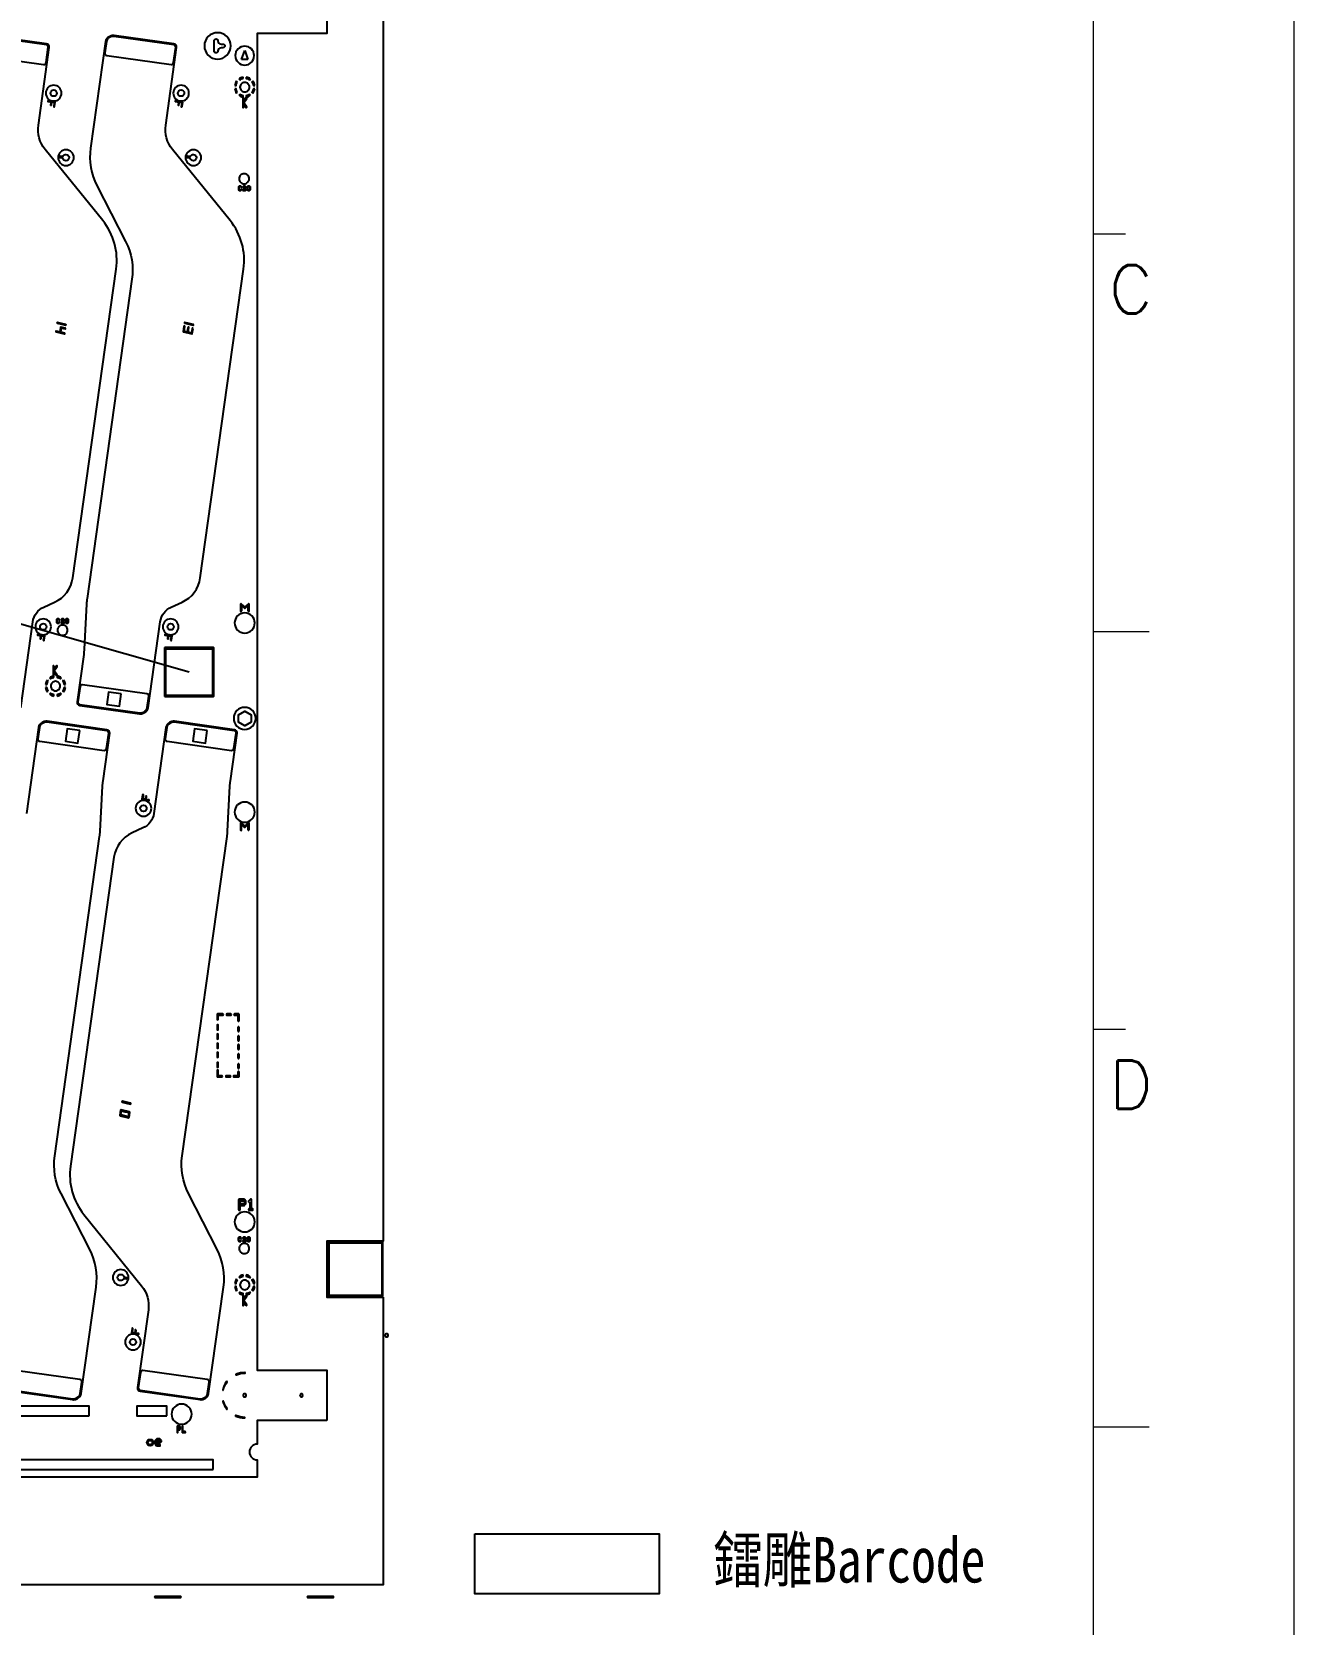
# Model space of a CAD drawing. Header units: millimetres. Extents: x 236 to 1271, y 167 to 899.
# Drawn here: x 1070.7 to 1270.9, y 325.1 to 577.7 of the extents above; entities that cross this region are included whole.
import ezdxf

# ---------------------------------------------------------------- set-up
doc = ezdxf.new("R2010")
doc.units = ezdxf.units.MM
doc.header["$LTSCALE"] = 23.1
doc.layers.get('0').update_dxf_attribs({"linetype": 'CONTINUOUS'})
doc.layers.add('0PAPERF', color=2, linetype='CONTINUOUS', lineweight=0, plot=False)
for name, color, linetype in [('bacode-b_layer2', 4, 'CONTINUOUS'), ('susa-b_layer1', 2, 'CONTINUOUS'), ('備註', 1, 'CONTINUOUS')]:
    doc.layers.add(name, color=color, linetype=linetype)
doc.styles.add('SIMPLEX', font='simplex.shx')
doc.styles.get("Standard").update_dxf_attribs({"font": 'simplex.shx', "width": 0.8})

msp = doc.modelspace()

# ---------------------------------------------------------------- linework, layer by layer
at = {"lineweight": 0}
for p, q in [((1239.08258, 187.3702), (1239.08258, 861.02562)), ((1239.08258, 545.64387), (1244.12869, 545.64387)), ((1239.08258, 482.56752), (1247.91327, 482.56752)), ((1239.08258, 419.49117), (1244.12869, 419.49117)), ((1239.08258, 356.41482), (1247.91327, 356.41482))]:
    msp.add_line(p, q, dxfattribs=at)
for p, q in [((1103.99496, 573.30377), (1104.49496, 574.71798)), ((1104.49496, 574.71798), (1104.99496, 573.30377)), ((1104.99496, 573.30377), (1103.99496, 573.30377)), ((1103.34415, 569.71813), (1103.20071, 569.86157)), ((1104.24496, 570.29837), (1104.24496, 570.50122)), ((1103.20071, 567.98017), (1103.34415, 568.12361)), ((1073.34415, 474.71813), (1073.20071, 474.86157)), ((1074.24496, 475.29837), (1074.24496, 475.50122)), ((1073.20071, 472.98017), (1073.34415, 473.12361)), ((1105.44536, 390.76318), (1105.67913, 390.76318)), ((1103.34415, 379.71813), (1103.20071, 379.86157)), ((1104.24496, 380.29837), (1104.24496, 380.50122)), ((1103.20071, 377.98017), (1103.34415, 378.12361))]:
    msp.add_line(p, q)
for points in [[(1128.49496, 581.22087, 1), (1128.49496, 581.62087), (1126.49496, 581.62087), (1126.49496, 831.42087), (979.69496, 831.42087), (979.69496, 833.42087, 1), (979.29496, 833.42087), (979.29496, 831.42087), (832.49496, 831.42087), (832.49496, 581.62087), (830.49496, 581.62087, 1), (830.49496, 581.22087), (832.49496, 581.22087), (832.49496, 331.42087), (979.29496, 331.42087), (979.29496, 329.42087, 1), (979.69496, 329.42087), (979.69496, 331.42087), (1126.49496, 331.42087), (1126.49496, 376.92087), (1117.54496, 376.92087), (1117.54496, 385.92087), (1126.49496, 385.92087), (1126.49496, 581.22087)], [(1104.31702, 540.06301, 0.207998), (1102.18572, 547.74784), (1093.03848, 559.0441, -0.207969), (1091.9732, 562.88591), (1093.70556, 575.2123, 0.41437), (1093.28016, 575.77713), (1083.77617, 577.11282, 0.147928), (1083.20398, 577.02402), (1082.98346, 576.9177, 0.250656), (1082.42721, 576.15613), (1080.05155, 559.25243, 0.154616), (1081.05664, 553.29641), (1085.6157, 544.40906, -0.154617), (1086.62079, 538.45304), (1079.50135, 487.79554, 0.021814), (1079.41781, 486.92761), (1079.04306, 479.77852, -0.02121), (1078.96289, 478.93437), (1077.90667, 471.41896, 0.414221), (1078.33211, 470.85439), (1087.83585, 469.51872, 0.147966), (1088.40817, 469.60759), (1088.62875, 469.71355, 0.250642), (1089.18506, 470.47538), (1091.10347, 484.12556, -0.256384), (1092.83112, 486.43837), (1094.55292, 487.22232, 0.256388), (1097.43247, 491.07691)], [(1102.29974, 575.45881, 0.414215), (1100.19974, 577.55881, 0.414215), (1098.09974, 575.45881, 0.414215), (1100.19974, 573.35881, 0.414215)], [(1101.04974, 575.15881), (1100.74974, 575.15881, 0.414217), (1100.24974, 574.65881, -1), (1099.64974, 574.65881), (1099.64974, 576.25881, -1), (1100.24974, 576.25881, 0.414217), (1100.74974, 575.75881), (1101.04974, 575.75881, -1)], [(1105.99496, 573.92087, 0.414215), (1104.49496, 575.42087, 0.414215), (1102.99496, 573.92087, 0.414215), (1104.49496, 572.42087, 0.414215)], [(1075.45814, 567.97173, 0.414215), (1074.20814, 569.22173, 0.414215), (1072.95814, 567.97173, 0.414215), (1074.20814, 566.72173, 0.414215)], [(1074.70814, 567.97173, -0.414217), (1074.20814, 567.47173, -0.414217), (1073.70814, 567.97173, -0.414217), (1074.20814, 568.47173, -0.414217)], [(1095.65814, 567.97173, 0.414215), (1094.40814, 569.22173, 0.414215), (1093.15814, 567.97173, 0.414215), (1094.40814, 566.72173, 0.414215)], [(1094.90814, 567.97173, -0.414217), (1094.40814, 567.47173, -0.414217), (1093.90814, 567.97173, -0.414217), (1094.40814, 568.47173, -0.414217)], [(1105.24496, 568.92087, 0.414216), (1104.49496, 569.67087, 0.414216), (1103.74496, 568.92087, 0.414216), (1104.49496, 568.17087, 0.414216)], [(1074.45852, 566.53979, 0.41424), (1074.39469, 566.6245), (1073.36179, 566.76966, 1), (1073.34092, 566.62112), (1073.7831, 566.55898), (1073.72095, 566.1168, 1), (1073.86949, 566.09593), (1073.93164, 566.5381), (1074.29955, 566.4864), (1074.21321, 565.87207, 1), (1074.36175, 565.85119)], [(1094.65852, 566.53979, 0.41424), (1094.59469, 566.6245), (1093.56179, 566.76966, 1), (1093.54092, 566.62112), (1093.9831, 566.55898), (1093.92095, 566.1168, 1), (1094.06949, 566.09593), (1094.13164, 566.5381), (1094.49955, 566.4864), (1094.41321, 565.87207, 1), (1094.56175, 565.85119)], [(1077.40516, 557.73882, 0.414215), (1076.15516, 558.98882, 0.414215), (1074.90516, 557.73882, 0.414215), (1076.15516, 556.48882, 0.414215)], [(1076.65516, 557.73882, -0.414217), (1076.15516, 557.23882, -0.366656), (1075.66196, 557.65666), (1075.1924, 557.72265), (1075.23415, 558.01973), (1075.70371, 557.95374, -0.289315), (1076.15516, 558.23882, -0.414217)], [(1097.60516, 557.73882, 0.414215), (1096.35516, 558.98882, 0.414215), (1095.10516, 557.73882, 0.414215), (1096.35516, 556.48882, 0.414215)], [(1096.85516, 557.73882, -0.414217), (1096.35516, 557.23882, -0.366656), (1095.86196, 557.65666), (1095.3924, 557.72265), (1095.43415, 558.01973), (1095.90371, 557.95374, -0.289315), (1096.35516, 558.23882, -0.414217)], [(1103.97765, 552.65031, 1), (1103.90694, 552.72102), (1103.82225, 552.63632), (1103.66499, 552.63632), (1103.59494, 552.70637), (1103.59494, 553.0623), (1103.66499, 553.13235), (1103.82225, 553.13235), (1103.90694, 553.04766, 1), (1103.97765, 553.11837), (1103.87847, 553.21755, 0.200121), (1103.84296, 553.23235), (1103.64428, 553.23235, 0.200121), (1103.60877, 553.21755), (1103.50974, 553.11852, 0.200121), (1103.49494, 553.08301), (1103.49494, 552.68566, 0.200121), (1103.50974, 552.65015), (1103.60877, 552.55112, 0.200121), (1103.64428, 552.53632), (1103.84296, 552.53632, 0.200121), (1103.87847, 552.55112)], [(1105.20002, 554.38727, 0.414216), (1104.40002, 555.18727, 0.414216), (1103.60002, 554.38727, 0.414216), (1104.40002, 553.58727, 0.414216)], [(1105.39229, 552.68566), (1105.39229, 553.08301, 0.200121), (1105.37749, 553.11852), (1105.27847, 553.21755, 0.200121), (1105.24296, 553.23235), (1105.04428, 553.23235, 0.200121), (1105.00877, 553.21755), (1104.90974, 553.11852, 0.200121), (1104.89494, 553.08301), (1104.89494, 552.68566, 0.200121), (1104.90974, 552.65015), (1105.00877, 552.55112, 0.200121), (1105.04428, 552.53632), (1105.24296, 552.53632, 0.200121), (1105.27847, 552.55112), (1105.37749, 552.65015, 0.200121)], [(1076.04106, 530.70996), (1075.3876, 530.86814, 0.444113), (1075.29566, 530.80545), (1075.1952, 530.09067), (1074.62215, 530.22938, 1), (1074.58686, 530.08359), (1075.89377, 529.76724, 1), (1075.92906, 529.91303), (1075.34169, 530.05521), (1075.43272, 530.70288), (1076.00577, 530.56417, 1)], [(1076.1225, 531.28949), (1075.46905, 531.44767), (1074.8156, 531.60585, 1), (1074.78031, 531.46006), (1075.43376, 531.30188), (1076.08721, 531.1437, 1)], [(1096.29768, 530.62663, 1), (1096.14914, 530.6475), (1096.04865, 529.93249), (1095.54169, 530.05521), (1095.64423, 530.7848, 1), (1095.49569, 530.80568), (1095.3952, 530.09067), (1094.88824, 530.21339), (1094.99078, 530.94298, 1), (1094.84224, 530.96385), (1094.73027, 530.16715, 0.386732), (1094.78686, 530.08359), (1096.09377, 529.76724, 0.444113), (1096.18571, 529.82992)], [(1096.3225, 531.28949), (1095.66905, 531.44767), (1095.0156, 531.60585, 1), (1094.98031, 531.46006), (1095.63376, 531.30188), (1096.28721, 531.1437, 1)], [(1106.09496, 483.92087, 0.414215), (1104.49496, 485.52087, 0.414215), (1102.89496, 483.92087, 0.414215), (1104.49496, 482.32087, 0.414215)], [(1073.79885, 483.31763, 0.414215), (1072.54885, 484.56763, 0.414215), (1071.29885, 483.31763, 0.414215), (1072.54885, 482.06763, 0.414215)], [(1073.04885, 483.31763, -0.414217), (1072.54885, 482.81763, -0.414217), (1072.04885, 483.31763, -0.414217), (1072.54885, 483.81763, -0.414217)], [(1075.14606, 484.01315, 1), (1075.07535, 484.08386), (1074.99066, 483.99917), (1074.8334, 483.99917), (1074.76335, 484.06922), (1074.76335, 484.42515), (1074.8334, 484.4952), (1074.99066, 484.4952), (1075.07535, 484.4105, 1), (1075.14606, 484.48121), (1075.04688, 484.5804, 0.200121), (1075.01137, 484.5952), (1074.81269, 484.5952, 0.200121), (1074.77718, 484.5804), (1074.67815, 484.48137, 0.200121), (1074.66335, 484.44586), (1074.66335, 484.04851, 0.200121), (1074.67815, 484.013), (1074.77718, 483.91397, 0.200121), (1074.81269, 483.89917), (1075.01137, 483.89917, 0.200121), (1075.04688, 483.91397)], [(1076.41728, 482.78253, 0.414216), (1075.61728, 483.58253, 0.414216), (1074.81728, 482.78253, 0.414216), (1075.61728, 481.98253, 0.414216)], [(1076.5607, 484.04851), (1076.5607, 484.44586, 0.200121), (1076.5459, 484.48137), (1076.44688, 484.5804, 0.200121), (1076.41137, 484.5952), (1076.21269, 484.5952, 0.200121), (1076.17718, 484.5804), (1076.07815, 484.48137, 0.200121), (1076.06335, 484.44586), (1076.06335, 484.04851, 0.200121), (1076.07815, 484.013), (1076.17718, 483.91397, 0.200121), (1076.21269, 483.89917), (1076.41137, 483.89917, 0.200121), (1076.44688, 483.91397), (1076.5459, 484.013, 0.200121)], [(1093.99885, 483.31763, 0.414215), (1092.74885, 484.56763, 0.414215), (1091.49885, 483.31763, 0.414215), (1092.74885, 482.06763, 0.414215)], [(1093.24885, 483.31763, -0.414217), (1092.74885, 482.81763, -0.414217), (1092.24885, 483.31763, -0.414217), (1092.74885, 483.81763, -0.414217)], [(1072.79924, 481.8857, 0.41424), (1072.73541, 481.97041), (1071.70251, 482.11557, 1), (1071.68163, 481.96703), (1072.12381, 481.90489), (1072.06167, 481.46271, 1), (1072.21021, 481.44183), (1072.27235, 481.88401), (1072.64026, 481.8323), (1072.55392, 481.21798, 1), (1072.70246, 481.1971)], [(1099.58153, 472.3411), (1099.58153, 479.9411, 0.414228), (1099.48153, 480.0411), (1091.88153, 480.0411, 0.414228), (1091.78153, 479.9411), (1091.78153, 472.3411, 0.414228), (1091.88153, 472.2411), (1099.48153, 472.2411, 0.414228)], [(1092.99924, 481.8857, 0.41424), (1092.93541, 481.97041), (1091.90251, 482.11557, 1), (1091.88163, 481.96703), (1092.32381, 481.90489), (1092.26167, 481.46271, 1), (1092.41021, 481.44183), (1092.47235, 481.88401), (1092.84026, 481.8323), (1092.75392, 481.21798, 1), (1092.90246, 481.1971)], [(1075.24496, 473.92087, 0.414216), (1074.49496, 474.67087, 0.414216), (1073.74496, 473.92087, 0.414216), (1074.49496, 473.17087, 0.414216)], [(1106.24496, 468.78087, 0.414215), (1104.49496, 470.53087, 0.414215), (1102.74496, 468.78087, 0.414215), (1104.49496, 467.03087, 0.414215)], [(1103.28325, 466.42278, 0.414221), (1102.85781, 466.98736), (1093.35408, 468.32302, 0.147966), (1092.78175, 468.23415), (1092.56117, 468.12819, 0.250642), (1092.00486, 467.36636), (1090.08645, 453.71618, -0.256384), (1088.3588, 451.40337), (1086.63701, 450.61943, 0.256388), (1083.75745, 446.76483), (1076.87291, 397.77873, 0.207998), (1079.0042, 390.0939), (1088.15145, 378.79764, -0.207969), (1089.21672, 374.95583), (1087.48436, 362.62945, 0.41437), (1087.90976, 362.06462), (1097.41375, 360.72892, 0.147928), (1097.98594, 360.81773), (1098.20646, 360.92405, 0.250656), (1098.76272, 361.68562), (1101.13838, 378.58931, 0.154616), (1100.13329, 384.54533), (1095.57422, 393.43268, -0.154617), (1094.56913, 399.38871), (1101.68858, 450.0462, 0.021814), (1101.77211, 450.91413), (1102.14686, 458.06322, -0.02121), (1102.22703, 458.90737)], [(1089.69107, 454.52411, 0.414215), (1088.44107, 455.77411, 0.414215), (1087.19107, 454.52411, 0.414215), (1088.44107, 453.27411, 0.414215)], [(1088.94107, 454.52411, -0.414217), (1088.44107, 454.02411, -0.414217), (1087.94107, 454.52411, -0.414217), (1088.44107, 455.02411, -0.414217)], [(1089.30829, 455.87471), (1088.86611, 455.93686), (1088.92826, 456.37903, 1), (1088.77972, 456.39991), (1088.71757, 455.95773), (1088.34966, 456.00944), (1088.436, 456.62377, 1), (1088.28746, 456.64464), (1088.19068, 455.95604, 0.41424), (1088.25452, 455.87134), (1089.28741, 455.72617, 1)], [(1106.09496, 453.92087, 0.414215), (1104.49496, 455.52087, 0.414215), (1102.89496, 453.92087, 0.414215), (1104.49496, 452.32087, 0.414215)], [(1101.013, 421.7078, 1), (1101.013, 421.9078), (1100.20776, 421.9078, 0.414228), (1100.10776, 421.8078), (1100.10776, 421.07536, 1), (1100.30776, 421.07536), (1100.30776, 421.7078)], [(1102.29611, 421.7078, 1), (1102.29611, 421.9078), (1101.69611, 421.9078, 1), (1101.69611, 421.7078)], [(1103.60776, 420.84223), (1103.60776, 421.8078, 0.414228), (1103.50776, 421.9078), (1102.87226, 421.9078, 1), (1102.87226, 421.7078), (1103.40776, 421.7078), (1103.40776, 420.84223, 1)], [(1100.30776, 419.46637), (1100.30776, 420.08437, 1), (1100.10776, 420.08437), (1100.10776, 419.46637, 1)], [(1103.60776, 419.19413), (1103.60776, 419.81213, 1), (1103.40776, 419.81213), (1103.40776, 419.19413, 1)], [(1100.30776, 418.01237), (1100.30776, 418.63037, 1), (1100.10776, 418.63037), (1100.10776, 418.01237, 1)], [(1100.30776, 416.55382), (1100.30776, 417.17182, 1), (1100.10776, 417.17182), (1100.10776, 416.55382, 1)], [(1103.60776, 417.74013), (1103.60776, 418.35813, 1), (1103.40776, 418.35813), (1103.40776, 417.74013, 1)], [(1103.60776, 416.35541), (1103.60776, 416.97341, 1), (1103.40776, 416.97341), (1103.40776, 416.35541, 1)], [(1100.30776, 415.10403), (1100.30776, 415.72203, 1), (1100.10776, 415.72203), (1100.10776, 415.10403, 1)], [(1100.30776, 413.51302), (1100.30776, 414.13102, 1), (1100.10776, 414.13102), (1100.10776, 413.51302, 1)], [(1103.60776, 414.90831), (1103.60776, 415.52631, 1), (1103.40776, 415.52631), (1103.40776, 414.90831, 1)], [(1100.8675, 411.9078, 1), (1100.8675, 412.1078), (1100.30776, 412.1078), (1100.30776, 412.8957, 1), (1100.10776, 412.8957), (1100.10776, 412.0078, 0.414228), (1100.20776, 411.9078)], [(1102.17978, 411.9078, 1), (1102.17978, 412.1078), (1101.57978, 412.1078, 1), (1101.57978, 411.9078)], [(1103.60776, 412.0078), (1103.60776, 412.69587, 1), (1103.40776, 412.69587), (1103.40776, 412.1078), (1102.79142, 412.1078, 1), (1102.79142, 411.9078), (1103.50776, 411.9078, 0.414228)], [(1103.60776, 413.32603), (1103.60776, 413.94403, 1), (1103.40776, 413.94403), (1103.40776, 413.32603, 1)], [(1086.26621, 406.29813, 0.386732), (1086.20961, 406.38169), (1084.9027, 406.69805, 0.444113), (1084.81075, 406.63536), (1084.69881, 405.83888, 0.386732), (1084.75541, 405.75532), (1086.06232, 405.43896, 0.444113), (1086.15427, 405.50165)], [(1086.40307, 407.75817), (1085.74961, 407.91634), (1085.09615, 408.07452, 1), (1085.06086, 407.92873), (1085.71432, 407.77055), (1086.36778, 407.61238, 1)], [(1106.09496, 388.92087, 0.414215), (1104.49496, 390.52087, 0.414215), (1102.89496, 388.92087, 0.414215), (1104.49496, 387.32087, 0.414215)], [(1103.95427, 385.93367, 1), (1103.88356, 386.00438), (1103.79886, 385.91969), (1103.64161, 385.91969), (1103.57156, 385.98974), (1103.57156, 386.34567), (1103.64161, 386.41571), (1103.79886, 386.41571), (1103.88356, 386.33102, 1), (1103.95427, 386.40173), (1103.85508, 386.50091, 0.200121), (1103.81957, 386.51571), (1103.6209, 386.51571, 0.200121), (1103.58539, 386.50091), (1103.48636, 386.40189, 0.200121), (1103.47156, 386.36638), (1103.47156, 385.96903, 0.200121), (1103.48636, 385.93352), (1103.58539, 385.83449, 0.200121), (1103.6209, 385.81969), (1103.81957, 385.81969, 0.200121), (1103.85508, 385.83449)], [(1105.36891, 385.96903), (1105.36891, 386.36638, 0.200121), (1105.35411, 386.40189), (1105.25508, 386.50091, 0.200121), (1105.21957, 386.51571), (1105.0209, 386.51571, 0.200121), (1104.98539, 386.50091), (1104.88636, 386.40189, 0.200121), (1104.87156, 386.36638), (1104.87156, 385.96903, 0.200121), (1104.88636, 385.93352), (1104.98539, 385.83449, 0.200121), (1105.0209, 385.81969), (1105.21957, 385.81969, 0.200121), (1105.25508, 385.83449), (1105.35411, 385.93352, 0.200121)], [(1105.22548, 384.70304, 0.414216), (1104.42548, 385.50304, 0.414216), (1103.62548, 384.70304, 0.414216), (1104.42548, 383.90304, 0.414216)], [(1126.37116, 377.17163), (1126.37116, 385.66862, 0.120555), (1126.36256, 385.70379, 0.288693), (1126.29384, 385.74707), (1117.79538, 385.74707, 0.354713), (1117.72082, 385.68657, 0.058386), (1117.71876, 385.66899), (1117.71876, 377.17832, 0.443221), (1117.7946, 377.09467), (1126.28714, 377.09467, 0.03721), (1126.29836, 377.0955, 0.401225)], [(1086.08476, 380.10292, 0.414215), (1084.83476, 381.35292, 0.414215), (1083.58476, 380.10292, 0.414215), (1084.83476, 378.85292, 0.414215)], [(1085.79752, 380.11909), (1085.75577, 379.82201), (1085.28621, 379.888, -0.289315), (1084.83476, 379.60292, -0.414217), (1084.33476, 380.10292, -0.414217), (1084.83476, 380.60292, -0.366656), (1085.32797, 380.18508)], [(1105.24496, 378.92087, 0.414216), (1104.49496, 379.67087, 0.414216), (1103.74496, 378.92087, 0.414216), (1104.49496, 378.17087, 0.414216)], [(1087.649, 371.22062), (1087.20683, 371.28276), (1087.26897, 371.72494, 1), (1087.12043, 371.74582), (1087.05829, 371.30364), (1086.69038, 371.35535), (1086.77672, 371.96967, 1), (1086.62818, 371.99055), (1086.5314, 371.30195, 0.41424), (1086.59523, 371.21724), (1087.62813, 371.07208, 1)], [(1088.03178, 369.87002, 0.414215), (1086.78178, 371.12002, 0.414215), (1085.53178, 369.87002, 0.414215), (1086.78178, 368.62002, 0.414215)], [(1087.28178, 369.87002, -0.414217), (1086.78178, 369.37002, -0.414217), (1086.28178, 369.87002, -0.414217), (1086.78178, 370.37002, -0.414217)], [(1127.24496, 370.92087, 0.414222), (1126.99496, 371.17087, 0.414222), (1126.74496, 370.92087, 0.414222), (1126.99496, 370.67087, 0.414222)], [(1104.74496, 361.42087, 0.414222), (1104.49496, 361.67087, 0.414222), (1104.24496, 361.42087, 0.414222), (1104.49496, 361.17087, 0.414222)], [(1113.74496, 361.42087, 0.414222), (1113.49496, 361.67087, 0.414222), (1113.24496, 361.42087, 0.414222), (1113.49496, 361.17087, 0.414222)], [(1096.09496, 358.42087, 0.414215), (1094.49496, 360.02087, 0.414215), (1092.89496, 358.42087, 0.414215), (1094.49496, 356.82087, 0.414215)], [(1101.70767, 359.30404, -0.092395), (1101.13224, 360.45027, 1), (1101.03616, 360.42254, 0.092395), (1101.62803, 359.24356, 1)], [(1095.07512, 355.51299, 1), (1095.07512, 355.65299), (1094.70803, 355.65299), (1094.70803, 356.43729, 1), (1094.56803, 356.43729), (1094.56803, 355.58299, 0.414239), (1094.63803, 355.51299)], [(1099.49496, 349.67087), (1099.49496, 351.17087), (860.1564, 351.17087, 0.182679), (859.49496, 351.42087, 0.414216), (858.49496, 350.42087, 0.414216), (859.49496, 349.42087, 0.182679), (860.1564, 349.67087)], [(1094.29496, 329.32087, 1), (1094.29496, 329.52087), (1090.29497, 329.52087, 1), (1090.29497, 329.32087)], [(1118.49496, 329.32087, 1), (1118.49496, 329.52087), (1114.49497, 329.52087, 1), (1114.49497, 329.32087)]]:
    msp.add_lwpolyline(points, format="xyb", close=True)
for points in [[(1106.49496, 729.66498), (1106.49496, 585.42087), (1117.49496, 585.42087), (1117.49496, 577.42087), (1106.49496, 577.42087), (1106.49496, 504.43965)], [(1106.49496, 504.43965), (1106.49496, 488.29665), (1106.49496, 365.42087), (1117.49496, 365.42087), (1117.49496, 357.42087)]]:
    msp.add_lwpolyline(points)
for points in [[(1117.49496, 357.42087), (1106.49496, 357.42087), (1106.49496, 353.67087, 0.414215), (1105.24496, 352.42087, 0.414215), (1106.49496, 351.17087), (1106.49496, 348.42087), (852.49496, 348.42087), (852.49496, 351.17087, 0.414215), (853.74496, 352.42087, 0.414215), (852.49496, 353.67087), (852.49496, 379.42087), (841.49496, 379.42087), (841.49496, 387.42087), (852.49496, 387.42087), (852.49496, 468.78087), (852.49496, 577.42087), (841.49496, 577.42087), (841.49496, 585.42087)], [(1068.98506, 470.47538), (1070.90347, 484.12556, -0.256384), (1072.63112, 486.43837), (1074.35292, 487.22232, 0.256388), (1077.23247, 491.07691), (1084.11702, 540.06301, 0.207998), (1081.98572, 547.74784), (1072.83848, 559.0441, -0.207969), (1071.7732, 562.88591), (1073.50556, 575.2123, 0.41437), (1073.08016, 575.77713), (1063.57617, 577.11282, 0.147928)], [(1102.91461, 569.17087), (1103.11746, 569.17087, -0.106992), (1103.34415, 569.71813)], [(1103.34415, 568.12361, -0.106993), (1103.11746, 568.67087), (1102.91461, 568.67087)], [(1103.55426, 570.21512), (1103.6977, 570.07169, -0.106991), (1104.24496, 570.29837)], [(1104.74496, 570.50122), (1104.74496, 570.29837, -0.106992), (1105.29222, 570.07169), (1105.43566, 570.21512)], [(1105.78921, 569.86157), (1105.64578, 569.71813, -0.106991), (1105.87246, 569.17087), (1106.07531, 569.17087)], [(1106.07531, 568.67087), (1105.87246, 568.67087, -0.106992), (1105.64578, 568.12361), (1105.78921, 567.98017)], [(1104.24496, 567.34052), (1104.24496, 567.54337, -0.106992), (1103.6977, 567.77006), (1103.55427, 567.62662)], [(1104.32367, 566.69707), (1104.32367, 567.17641, 1), (1104.17367, 567.17641), (1104.17367, 565.73602, 1), (1104.32367, 565.73602), (1104.32367, 566.21536)], [(1104.8071, 565.7786), (1104.33978, 566.45621), (1104.8071, 567.13383, 1), (1104.68362, 567.21899), (1104.32367, 566.69707)], [(1104.32367, 566.21536), (1104.68362, 565.69344, 1), (1104.8071, 565.7786)], [(1105.43566, 567.62662), (1105.29222, 567.77006, -0.106991), (1104.74496, 567.54337), (1104.74496, 567.34052)], [(1104.69229, 552.98367), (1104.69229, 553.08301, 0.200121), (1104.67749, 553.11852), (1104.57847, 553.21755, 0.200121), (1104.54296, 553.23235), (1104.34428, 553.23235, 0.200121), (1104.30877, 553.21755), (1104.20959, 553.11837, 1), (1104.2803, 553.04766), (1104.36499, 553.13235), (1104.52225, 553.13235), (1104.59229, 553.0623), (1104.59229, 553.00438), (1104.52225, 552.93434), (1104.44362, 552.93434, 0.251052), (1104.40199, 552.91204), (1104.20336, 552.61409, 0.599342), (1104.24494, 552.53632), (1104.64229, 552.53632, 1), (1104.64229, 552.63632), (1104.33837, 552.63632)], [(1104.33837, 552.63632), (1104.47038, 552.83434), (1104.54296, 552.83434, 0.200121), (1104.57847, 552.84914), (1104.67749, 552.94816, 0.200121), (1104.69229, 552.98367)], [(1105.20595, 485.85656), (1105.20595, 486.84994, 0.63678), (1105.04174, 486.9266), (1104.50992, 486.48342), (1103.97811, 486.9266, 0.63678), (1103.8139, 486.84994), (1103.8139, 485.85656, 1), (1104.0139, 485.85656), (1104.0139, 486.63643)], [(1104.0139, 486.63643), (1104.44591, 486.27642, 0.362064), (1104.57394, 486.27642), (1105.00595, 486.63643)], [(1105.00595, 486.63643), (1105.00595, 485.85656, 1), (1105.20595, 485.85656)], [(1075.8607, 484.34652), (1075.8607, 484.44586, 0.200121), (1075.8459, 484.48137), (1075.74688, 484.5804, 0.200121), (1075.71137, 484.5952), (1075.51269, 484.5952, 0.200121), (1075.47718, 484.5804), (1075.378, 484.48121, 1), (1075.44871, 484.4105), (1075.5334, 484.4952), (1075.69066, 484.4952), (1075.7607, 484.42515), (1075.7607, 484.36723), (1075.69066, 484.29718), (1075.61203, 484.29718, 0.251052), (1075.5704, 484.27488), (1075.37177, 483.97694, 0.599342), (1075.41335, 483.89917), (1075.8107, 483.89917, 1), (1075.8107, 483.99917), (1075.50678, 483.99917)], [(1075.50678, 483.99917), (1075.63879, 484.19718), (1075.71137, 484.19718, 0.200121), (1075.74688, 484.21198), (1075.8459, 484.31101, 0.200121), (1075.8607, 484.34652)], [(1073.55426, 475.21512), (1073.6977, 475.07169, -0.106991), (1074.24496, 475.29837)], [(1074.27856, 476.59324), (1074.27856, 477.07259, 1), (1074.12856, 477.07259), (1074.12856, 475.63219, 1), (1074.27856, 475.63219), (1074.27856, 476.11154)], [(1074.76199, 475.67477), (1074.29466, 476.35239), (1074.76199, 477.03001, 1), (1074.63851, 477.11517), (1074.27856, 476.59324)], [(1074.27856, 476.11154), (1074.63851, 475.58961, 1), (1074.76199, 475.67477)], [(1074.74496, 475.50122), (1074.74496, 475.29837, -0.106992), (1075.29222, 475.07169), (1075.43566, 475.21512)], [(1075.78921, 474.86157), (1075.64578, 474.71813, -0.106991), (1075.87246, 474.17087), (1076.07531, 474.17087)], [(1072.91461, 474.17087), (1073.11746, 474.17087, -0.106992), (1073.34415, 474.71813)], [(1073.34415, 473.12361, -0.106993), (1073.11746, 473.67087), (1072.91461, 473.67087)], [(1074.24496, 472.34052), (1074.24496, 472.54337, -0.106992), (1073.6977, 472.77006), (1073.55427, 472.62662)], [(1075.43566, 472.62662), (1075.29222, 472.77006, -0.106991), (1074.74496, 472.54337), (1074.74496, 472.34052)], [(1076.07531, 473.67087), (1075.87246, 473.67087, -0.106992), (1075.64578, 473.12361), (1075.78921, 472.98017)], [(1067.70976, 362.06462), (1077.21375, 360.72892, 0.147928), (1077.78594, 360.81773), (1078.00646, 360.92405, 0.250656), (1078.56272, 361.68562), (1080.93838, 378.58931, 0.154616), (1079.93329, 384.54533), (1075.37422, 393.43268, -0.154617), (1074.36913, 399.38871), (1081.48858, 450.0462, 0.021814), (1081.57211, 450.91413), (1081.94686, 458.06322, -0.02121), (1082.02703, 458.90737), (1083.08325, 466.42278, 0.414221), (1082.65781, 466.98736), (1073.15408, 468.32302, 0.147966), (1072.58175, 468.23415), (1072.36117, 468.12819, 0.250642), (1071.80486, 467.36636), (1069.88645, 453.71618, -0.256384)], [(1105.19339, 451.12536), (1105.19339, 452.11874, 0.63678), (1105.02917, 452.1954), (1104.49736, 451.75222), (1103.96554, 452.1954, 0.63678), (1103.80133, 452.11874), (1103.80133, 451.12536, 1), (1104.00133, 451.12536), (1104.00133, 451.90523)], [(1104.00133, 451.90523), (1104.43334, 451.54523, 0.362064), (1104.56138, 451.54523), (1104.99339, 451.90523)], [(1104.99339, 451.90523), (1104.99339, 451.12536, 1), (1105.19339, 451.12536)], [(1104.69298, 391.88731), (1104.69298, 392.13877, 0.163734), (1104.66756, 392.21433), (1104.47995, 392.46279, 0.23584), (1104.38002, 392.51269), (1103.62818, 392.51269, 0.414226), (1103.50318, 392.38769), (1103.50318, 391.63839)], [(1103.50318, 391.63839), (1103.50318, 390.88909, 1), (1103.75318, 390.88909), (1103.75318, 391.51339), (1104.38002, 391.51339, 0.235848), (1104.47995, 391.5633), (1104.66756, 391.81176, 0.163746), (1104.69298, 391.88731)], [(1105.67913, 390.76318, 1), (1105.67913, 391.01118), (1105.56936, 391.01118), (1105.56936, 392.38718, 0.681877), (1105.35444, 392.4715), (1105.12101, 392.22187, 1), (1105.30215, 392.05249), (1105.32136, 392.07302)], [(1105.32136, 392.07302), (1105.32136, 391.01118), (1105.21158, 391.01118, 1), (1105.21158, 390.76318), (1105.44536, 390.76318)], [(1104.66891, 386.26704), (1104.66891, 386.36638, 0.200121), (1104.65411, 386.40189), (1104.55508, 386.50091, 0.200121), (1104.51957, 386.51571), (1104.3209, 386.51571, 0.200121), (1104.28539, 386.50091), (1104.18621, 386.40173, 1), (1104.25692, 386.33102), (1104.34161, 386.41571), (1104.49886, 386.41571), (1104.56891, 386.34567), (1104.56891, 386.28775), (1104.49886, 386.2177), (1104.42024, 386.2177, 0.251052), (1104.37861, 386.1954), (1104.17998, 385.89746, 0.599342), (1104.22156, 385.81969), (1104.61891, 385.81969, 1), (1104.61891, 385.91969), (1104.31499, 385.91969)], [(1104.31499, 385.91969), (1104.447, 386.1177), (1104.51957, 386.1177, 0.200121), (1104.55508, 386.1325), (1104.65411, 386.23153, 0.200121), (1104.66891, 386.26704)], [(1102.91461, 379.17087), (1103.11746, 379.17087, -0.106992), (1103.34415, 379.71813)], [(1103.55426, 380.21512), (1103.6977, 380.07169, -0.106991), (1104.24496, 380.29837)], [(1104.74496, 380.50122), (1104.74496, 380.29837, -0.106992), (1105.29222, 380.07169), (1105.43566, 380.21512)], [(1105.78921, 379.86157), (1105.64578, 379.71813, -0.106991), (1105.87246, 379.17087), (1106.07531, 379.17087)], [(1103.34415, 378.12361, -0.106993), (1103.11746, 378.67087), (1102.91461, 378.67087)], [(1104.24496, 377.34052), (1104.24496, 377.54337, -0.106992), (1103.6977, 377.77006), (1103.55427, 377.62662)], [(1104.32367, 376.69707), (1104.32367, 377.17641, 1), (1104.17367, 377.17641), (1104.17367, 375.73602, 1), (1104.32367, 375.73602), (1104.32367, 376.21536)], [(1104.8071, 375.7786), (1104.33978, 376.45621), (1104.8071, 377.13383, 1), (1104.68362, 377.21899), (1104.32367, 376.69707)], [(1105.43566, 377.62662), (1105.29222, 377.77006, -0.106991), (1104.74496, 377.54337), (1104.74496, 377.34052)], [(1106.07531, 378.67087), (1105.87246, 378.67087, -0.106992), (1105.64578, 378.12361), (1105.78921, 377.98017)], [(1104.32367, 376.21536), (1104.68362, 375.69344, 1), (1104.8071, 375.7786)], [(1103.13219, 364.75297, 1), (1103.17004, 364.66041, -0.099109), (1104.51915, 364.92079, 1), (1104.51984, 365.02079)], [(1101.00339, 362.29775, 1), (1101.10038, 362.27339, -0.100018), (1101.69768, 363.52449)], [(1094.34512, 356.15286), (1094.34512, 356.29458, 0.166398), (1094.33065, 356.33753), (1094.22138, 356.47991, 0.234442), (1094.16551, 356.50729), (1093.83803, 356.50729, 0.414239), (1093.76803, 356.43729), (1093.76803, 356.01014)], [(1093.76803, 356.01014), (1093.76803, 355.58299, 1), (1093.90803, 355.58299), (1093.90803, 355.94014), (1094.16551, 355.94014, 0.234442), (1094.22138, 355.96752), (1094.33065, 356.10991, 0.166397), (1094.34512, 356.15286)], [(1104.47228, 357.92095, -0.100435), (1103.10989, 358.2066, 1), (1103.07031, 358.11476)], [(1091.29946, 354.23682), (1091.08092, 354.47192, 0.209079), (1091.01478, 354.50064), (1090.57814, 354.50064, 0.209079), (1090.512, 354.47192), (1090.29346, 354.23682, 0.190123), (1090.26938, 354.17532), (1090.26938, 353.94044)], [(1090.26938, 353.94044), (1090.26938, 353.70556, 0.190123), (1090.29346, 353.64406), (1090.512, 353.40897, 0.209079), (1090.57814, 353.38024), (1091.015, 353.38024, 1), (1091.015, 353.56024), (1090.61714, 353.56024), (1090.44938, 353.74071), (1090.44938, 353.85044), (1091.015, 353.85044, 0.20993), (1091.08127, 353.87954), (1091.29909, 354.11386, 0.394798), (1091.29946, 354.23682)]]:
    msp.add_lwpolyline(points, format="xyb")
for points in [[(1105.29229, 552.70637), (1105.22225, 552.63632), (1105.06499, 552.63632), (1104.99494, 552.70637), (1104.99494, 553.0623), (1105.06499, 553.13235), (1105.22225, 553.13235), (1105.29229, 553.0623)], [(1076.4607, 484.06922), (1076.39066, 483.99917), (1076.2334, 483.99917), (1076.16335, 484.06922), (1076.16335, 484.42515), (1076.2334, 484.4952), (1076.39066, 484.4952), (1076.4607, 484.42515)], [(1099.38153, 472.4411), (1091.98153, 472.4411), (1091.98153, 479.8411), (1099.38153, 479.8411)], [(1105.49496, 468.20352), (1104.49496, 467.62617), (1103.49496, 468.20352), (1103.49496, 469.35822), (1104.49496, 469.93557), (1105.49496, 469.35822)], [(1086.10824, 406.2519), (1086.01721, 405.60422), (1085.44416, 405.74294), (1084.85678, 405.88512), (1084.94781, 406.5328), (1085.52087, 406.39408)], [(1104.44298, 391.92921), (1104.31778, 391.76339), (1103.75318, 391.76339), (1103.75318, 392.26269), (1104.31778, 392.26269), (1104.44298, 392.09688)], [(1105.26891, 385.98974), (1105.19886, 385.91969), (1105.04161, 385.91969), (1104.97156, 385.98974), (1104.97156, 386.34567), (1105.04161, 386.41571), (1105.19886, 386.41571), (1105.26891, 386.34567)], [(1126.21876, 377.24707), (1117.87116, 377.24707), (1117.87116, 385.59467), (1126.21876, 385.59467)], [(1079.84995, 358.17087), (1079.84995, 359.67087), (869.59279, 359.67087), (869.59279, 358.17087), (938.53903, 358.17087), (938.53903, 358.81314), (1020.23671, 358.81314), (1020.23671, 358.17087)], [(1092.12182, 358.17087), (1092.12182, 359.67087), (1087.39998, 359.67087), (1087.39998, 358.17087)], [(1094.20512, 356.17629), (1094.13133, 356.08014), (1093.90803, 356.08014), (1093.90803, 356.36729), (1094.13133, 356.36729), (1094.20512, 356.27114)], [(1091.11067, 354.17554), (1090.97579, 354.03044), (1090.44938, 354.03044), (1090.44938, 354.14017), (1090.61714, 354.32064), (1090.97579, 354.32064)]]:
    msp.add_lwpolyline(points, close=True)
for radius in [0.5, 0.35]:
    msp.add_circle((1089.49496, 353.92087), radius)
for centre, radius, start, end in [((1104.49496, 568.92087), 1.6, 143.989402, 171.010778), ((1104.49496, 568.92087), 1.6, 188.989389, 216.010785), ((1104.49496, 568.92087), 1.6, 98.989222, 126.010598), ((1104.49496, 568.92087), 1.6, 53.989402, 81.010778), ((1104.49496, 568.92087), 1.6, 8.989222, 36.010598), ((1104.49496, 568.92087), 1.6, 323.989402, 351.010778), ((1104.49496, 568.92087), 1.6, 233.989373, 261.01066), ((1104.49496, 568.92087), 1.6, 278.989222, 306.010598), ((1074.49496, 473.92087), 1.6, 143.989402, 171.010778), ((1074.49496, 473.92087), 1.6, 98.989222, 126.010598), ((1074.49496, 473.92087), 1.6, 53.989402, 81.010778), ((1074.49496, 473.92087), 1.6, 8.989222, 36.010598), ((1074.49496, 473.92087), 1.6, 188.989389, 216.010785), ((1074.49496, 473.92087), 1.6, 233.989373, 261.01066), ((1074.49496, 473.92087), 1.6, 278.989222, 306.010598), ((1074.49496, 473.92087), 1.6, 323.989402, 351.010778), ((1104.49496, 378.92087), 1.6, 143.989402, 171.010778), ((1104.49496, 378.92087), 1.6, 98.989222, 126.010598), ((1104.49496, 378.92087), 1.6, 53.989402, 81.010778), ((1104.49496, 378.92087), 1.6, 8.989222, 36.010598), ((1104.49496, 378.92087), 1.6, 188.989389, 216.010785), ((1104.49496, 378.92087), 1.6, 233.989373, 261.01066), ((1104.49496, 378.92087), 1.6, 278.989222, 306.010598), ((1104.49496, 378.92087), 1.6, 323.989402, 351.010778), ((1104.49497, 361.42087), 3.6, 89.604098, 112.243855), ((1104.49497, 361.42086), 3.6, 143.05595, 165.902068), ((1101.65772, 363.55454), 0.05, 323.054471, 143.054471), ((1104.49496, 361.42088), 3.6, 246.688134, 269.628747), ((1104.47196, 357.87095), 0.05, 269.627583, 89.627583)]:
    msp.add_arc(centre, radius, start, end)
at = {"layer": '0PAPERF', "lineweight": 0}
msp.add_line((1270.88047, 167.18577), (1270.88047, 898.88662), dxfattribs=at)
at = {"layer": 'bacode-b_layer2', "linetype": 'Continuous'}
for points in [[(1084.89943, 472.68733), (1082.9189, 472.96568), (1082.64055, 470.98514), (1084.62109, 470.70679)], [(1078.33838, 466.85814), (1076.35784, 467.13649), (1076.0795, 465.15595), (1078.06003, 464.87761)], [(1098.53838, 466.85814), (1096.55784, 467.13649), (1096.2795, 465.15595), (1098.26003, 464.87761)], [(1140.96892, 339.45731), (1170.22203, 339.45731), (1170.22203, 329.93304), (1140.96892, 329.93304)]]:
    msp.add_lwpolyline(points, close=True, dxfattribs=at)
at = {"layer": 'susa-b_layer1', "linetype": 'Continuous'}
for points in [[(1073.35087, 575.23378, 0.414219), (1073.05298, 575.6291), (1063.54924, 576.96476, 0.148072), (1063.06254, 576.88901), (1062.84276, 576.78344, 0.25078), (1062.36954, 576.13561), (1062.11696, 574.33844, 0.414006), (1062.41489, 573.94337), (1072.6146, 572.5099, 0.414005), (1073.00989, 572.80754)], [(1093.55087, 575.23378, 0.414219), (1093.25298, 575.6291), (1083.74924, 576.96476, 0.148072), (1083.26254, 576.88901), (1083.04276, 576.78344, 0.25078), (1082.56953, 576.13561), (1082.31696, 574.33844, 0.414006), (1082.61489, 573.94337), (1092.8146, 572.5099, 0.414005), (1093.20988, 572.80754)], [(1089.28377, 472.29443, 0.414006), (1088.98584, 472.6895), (1078.78613, 474.12297, 0.414005), (1078.39085, 473.82533), (1078.04986, 471.39909, 0.414216), (1078.34776, 471.00377), (1087.85149, 469.66811, 0.148075), (1088.3382, 469.74386), (1088.55797, 469.84943, 0.250782), (1089.0312, 470.49726)], [(1082.92907, 466.44419, 0.414216), (1082.63117, 466.83951), (1073.12743, 468.17517, 0.148075), (1072.64073, 468.09943), (1072.42095, 467.99386, 0.250782), (1071.94773, 467.34602), (1071.69515, 465.54885, 0.414006), (1071.99308, 465.15379), (1082.1928, 463.72031, 0.414005), (1082.58808, 464.01795)], [(1103.12907, 466.44419, 0.414216), (1102.83117, 466.83951), (1093.32743, 468.17517, 0.148075), (1092.84073, 468.09943), (1092.62095, 467.99386, 0.250782), (1092.14773, 467.34602), (1091.89515, 465.54885, 0.414006), (1092.19308, 465.15379), (1102.3928, 463.72031, 0.414005), (1102.78808, 464.01795)], [(1078.66197, 363.50484, 0.414006), (1078.36404, 363.89991), (1068.16432, 365.33338, 0.414005), (1067.76904, 365.03574), (1067.42805, 362.6095, 0.414219), (1067.72595, 362.21418), (1077.22969, 360.87852, 0.148072), (1077.71639, 360.95427), (1077.93617, 361.05984, 0.25078), (1078.40939, 361.70767)], [(1098.86197, 363.50484, 0.414006), (1098.56404, 363.89991), (1088.36432, 365.33338, 0.414005), (1087.96904, 365.03574), (1087.62806, 362.6095, 0.414219), (1087.92595, 362.21418), (1097.42968, 360.87852, 0.148072), (1097.91639, 360.95427), (1098.13616, 361.05984, 0.25078), (1098.60939, 361.70767)]]:
    msp.add_lwpolyline(points, format="xyb", close=True, dxfattribs=at)
at = {"layer": '備註'}
msp.add_line((1095.68153, 476.1411), (779.77797, 565.9176), dxfattribs=at)

# ---------------------------------------------------------------- texts
at = {"lineweight": 0, "style": 'SIMPLEX'}
for s, p in [('C', (1241.53835, 533.0286)), ('D', (1241.53835, 406.8759))]:
    msp.add_text(s, height=7.67008, dxfattribs=at).set_placement(p)
at = {"layer": 'bacode-b_layer2', "linetype": 'Continuous', "insert": (1178.76762, 338.92461), "char_height": 7.2, "width": 55.1807901, "attachment_point": 1}
msp.add_mtext('{\\fSimSun|b0|i0|c134|p2;\\M+5E844\\M+5B5F1Barcode}', dxfattribs=at)

doc.saveas('drawing.dxf')
